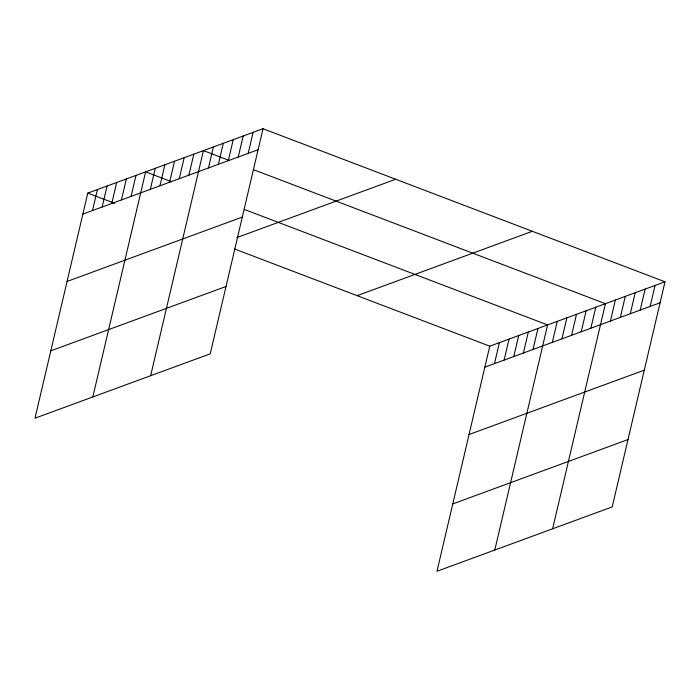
<?xml version="1.0" encoding="UTF-8"?>
<svg xmlns="http://www.w3.org/2000/svg" width="700" height="700" viewBox="0 0 700 700"><rect width="100%" height="100%" fill="white"/><g stroke="black" fill="none" stroke-linecap="round" stroke-linejoin="round"><path stroke-width="1.05" d="M263.025 128.73L87.797 193.095L35 418.197L210.227 353.824L263.025 128.73L665 281.803L612.202 506.905L436.975 571.27L489.773 346.176L665 281.803M92.505 210.551L97.431 189.56M102.147 207.016L107.074 186.016M111.781 203.472L116.707 182.472M121.424 199.938L126.35 178.938M131.058 196.394L135.984 175.394M92.829 396.953L145.626 171.859L171.553 181.729M150.334 189.315L155.26 168.315M159.976 185.771L164.894 164.771M169.61 182.236L174.536 161.236M179.244 178.692L184.17 157.692M188.886 175.149L193.812 154.157M150.649 375.716L203.446 150.614L229.381 160.492M208.451 167.965L213.377 146.965M218.383 164.316L223.309 143.316M228.314 160.668L233.24 139.676M238.245 157.028L243.171 136.028M248.176 153.379L253.094 132.379M494.48 363.632L499.406 342.632M504.123 360.089L509.049 339.089M513.756 356.554L518.683 335.554M523.399 353.01L528.316 332.01M533.032 349.466L537.959 328.475M494.795 550.025L547.593 324.931L244.361 209.457M552.309 342.387L557.235 321.387M561.942 338.852L566.869 317.852M571.585 335.309L576.511 314.309M581.219 331.765L586.145 310.774M590.861 328.23L595.788 307.23M552.624 528.789L605.421 303.686L253.321 169.601M610.426 321.037L615.352 300.046M620.358 317.398L625.284 296.398M630.289 313.749L635.215 292.749M640.211 310.1L645.137 289.1M650.142 306.451L655.069 285.451M82.871 214.095L258.099 149.73M67.078 281.444L242.305 217.079M236.828 237.598L395.675 179.244M50.794 350.84L226.03 286.475M357.114 295.654L532.35 231.289M484.846 367.168L660.074 302.803M469.044 434.525L644.28 370.16M452.769 503.912L628.005 439.547M87.797 193.095L114.721 203.35M234.517 248.973L489.773 346.176"/></g></svg>
